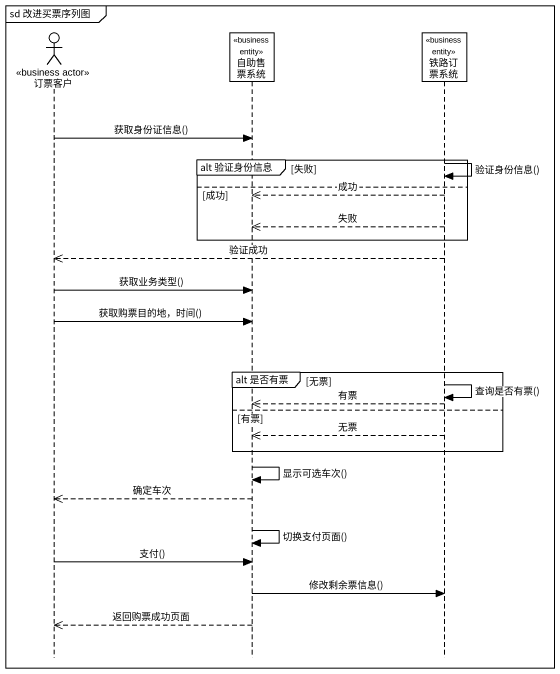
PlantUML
@startuml
mainframe sd 改进买票序列图
hide footbox
actor 订票客户 <<business actor>>
participant 自助售票系统 <<business entity>>
participant 铁路订票系统 <<business entity>>

订票客户 -> 自助售票系统 : 获取身份证信息()
group alt 验证身份信息 [失败]
  铁路订票系统 -> 铁路订票系统 : 验证身份信息()
else 成功
  铁路订票系统 -->> 自助售票系统 : 成功
  铁路订票系统 -->> 自助售票系统 : 失败
end
铁路订票系统 -->> 订票客户 : 验证成功
订票客户 -> 自助售票系统 : 获取业务类型()
订票客户 -> 自助售票系统 : 获取购票目的地，时间()
group alt 是否有票 [无票]
  铁路订票系统 -> 铁路订票系统 : 查询是否有票()
  铁路订票系统 -->> 自助售票系统 : 有票
else 有票
  铁路订票系统 -->> 自助售票系统 : 无票
end
自助售票系统 -> 自助售票系统 : 显示可选车次()
自助售票系统 -->> 订票客户 : 确定车次
自助售票系统 -> 自助售票系统 : 切换支付页面()
订票客户 -> 自助售票系统 : 支付()
自助售票系统 -> 铁路订票系统 : 修改剩余票信息()
自助售票系统 -->> 订票客户 : 返回购票成功页面
@enduml
